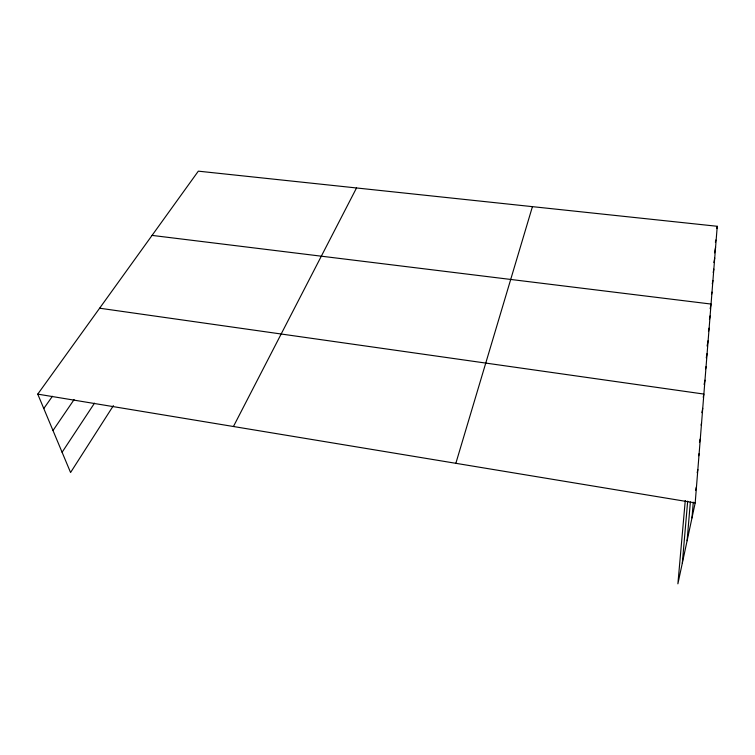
<?xml version="1.0" encoding="UTF-8"?>
<svg xmlns="http://www.w3.org/2000/svg" width="755" height="755" viewBox="0 0 755 755"><rect width="100%" height="100%" fill="white"/><g stroke="black" fill="none" stroke-linecap="round" stroke-linejoin="round"><path stroke-width="1.13" d="M685.266 500.518L677.886 583.841L695.195 502.915L717.25 226.283L198.329 171.159L37.75 394.129L70.574 472.507L113.392 405.643M691.986 517.93L693.269 502.169M687.107 540.74L690.363 501.924M682.322 563.126L687.682 501.122M716.835 228.548L717.25 226.283M715.381 242.289L715.797 240.014M714.523 252.878L715.58 247.178M713.871 262.57L714.721 258.002M713.192 272.536L713.834 269.091M712.276 283.908L712.928 280.464M711.559 294.412L712.003 292.109M710.162 308.682L711.05 304.057L152.066 235.4M709.436 319.422L710.096 315.958M708.501 331.379L709.124 328.151M707.086 346.045L708.133 340.656M706.265 357.804L707.105 353.491M705.632 368.817L706.057 366.656M704.122 384.503L704.981 380.18M703.216 397.309L703.868 394.072L99.632 308.21M701.857 412.664L702.735 408.342M701.121 425.169L701.565 423.008M699.47 442.411L700.14 439.165M698.677 455.756L699.121 453.595M697.176 472.79L697.856 469.553M695.629 490.288L696.318 487.069M455.85 463.315L532.426 206.653M233.437 426.509L356.52 187.967M62.099 452.264L94.488 403.179M52.992 430.529L74.094 399.584M43.781 408.53L52.425 396.262M37.75 394.129L695.195 502.915"/></g></svg>
